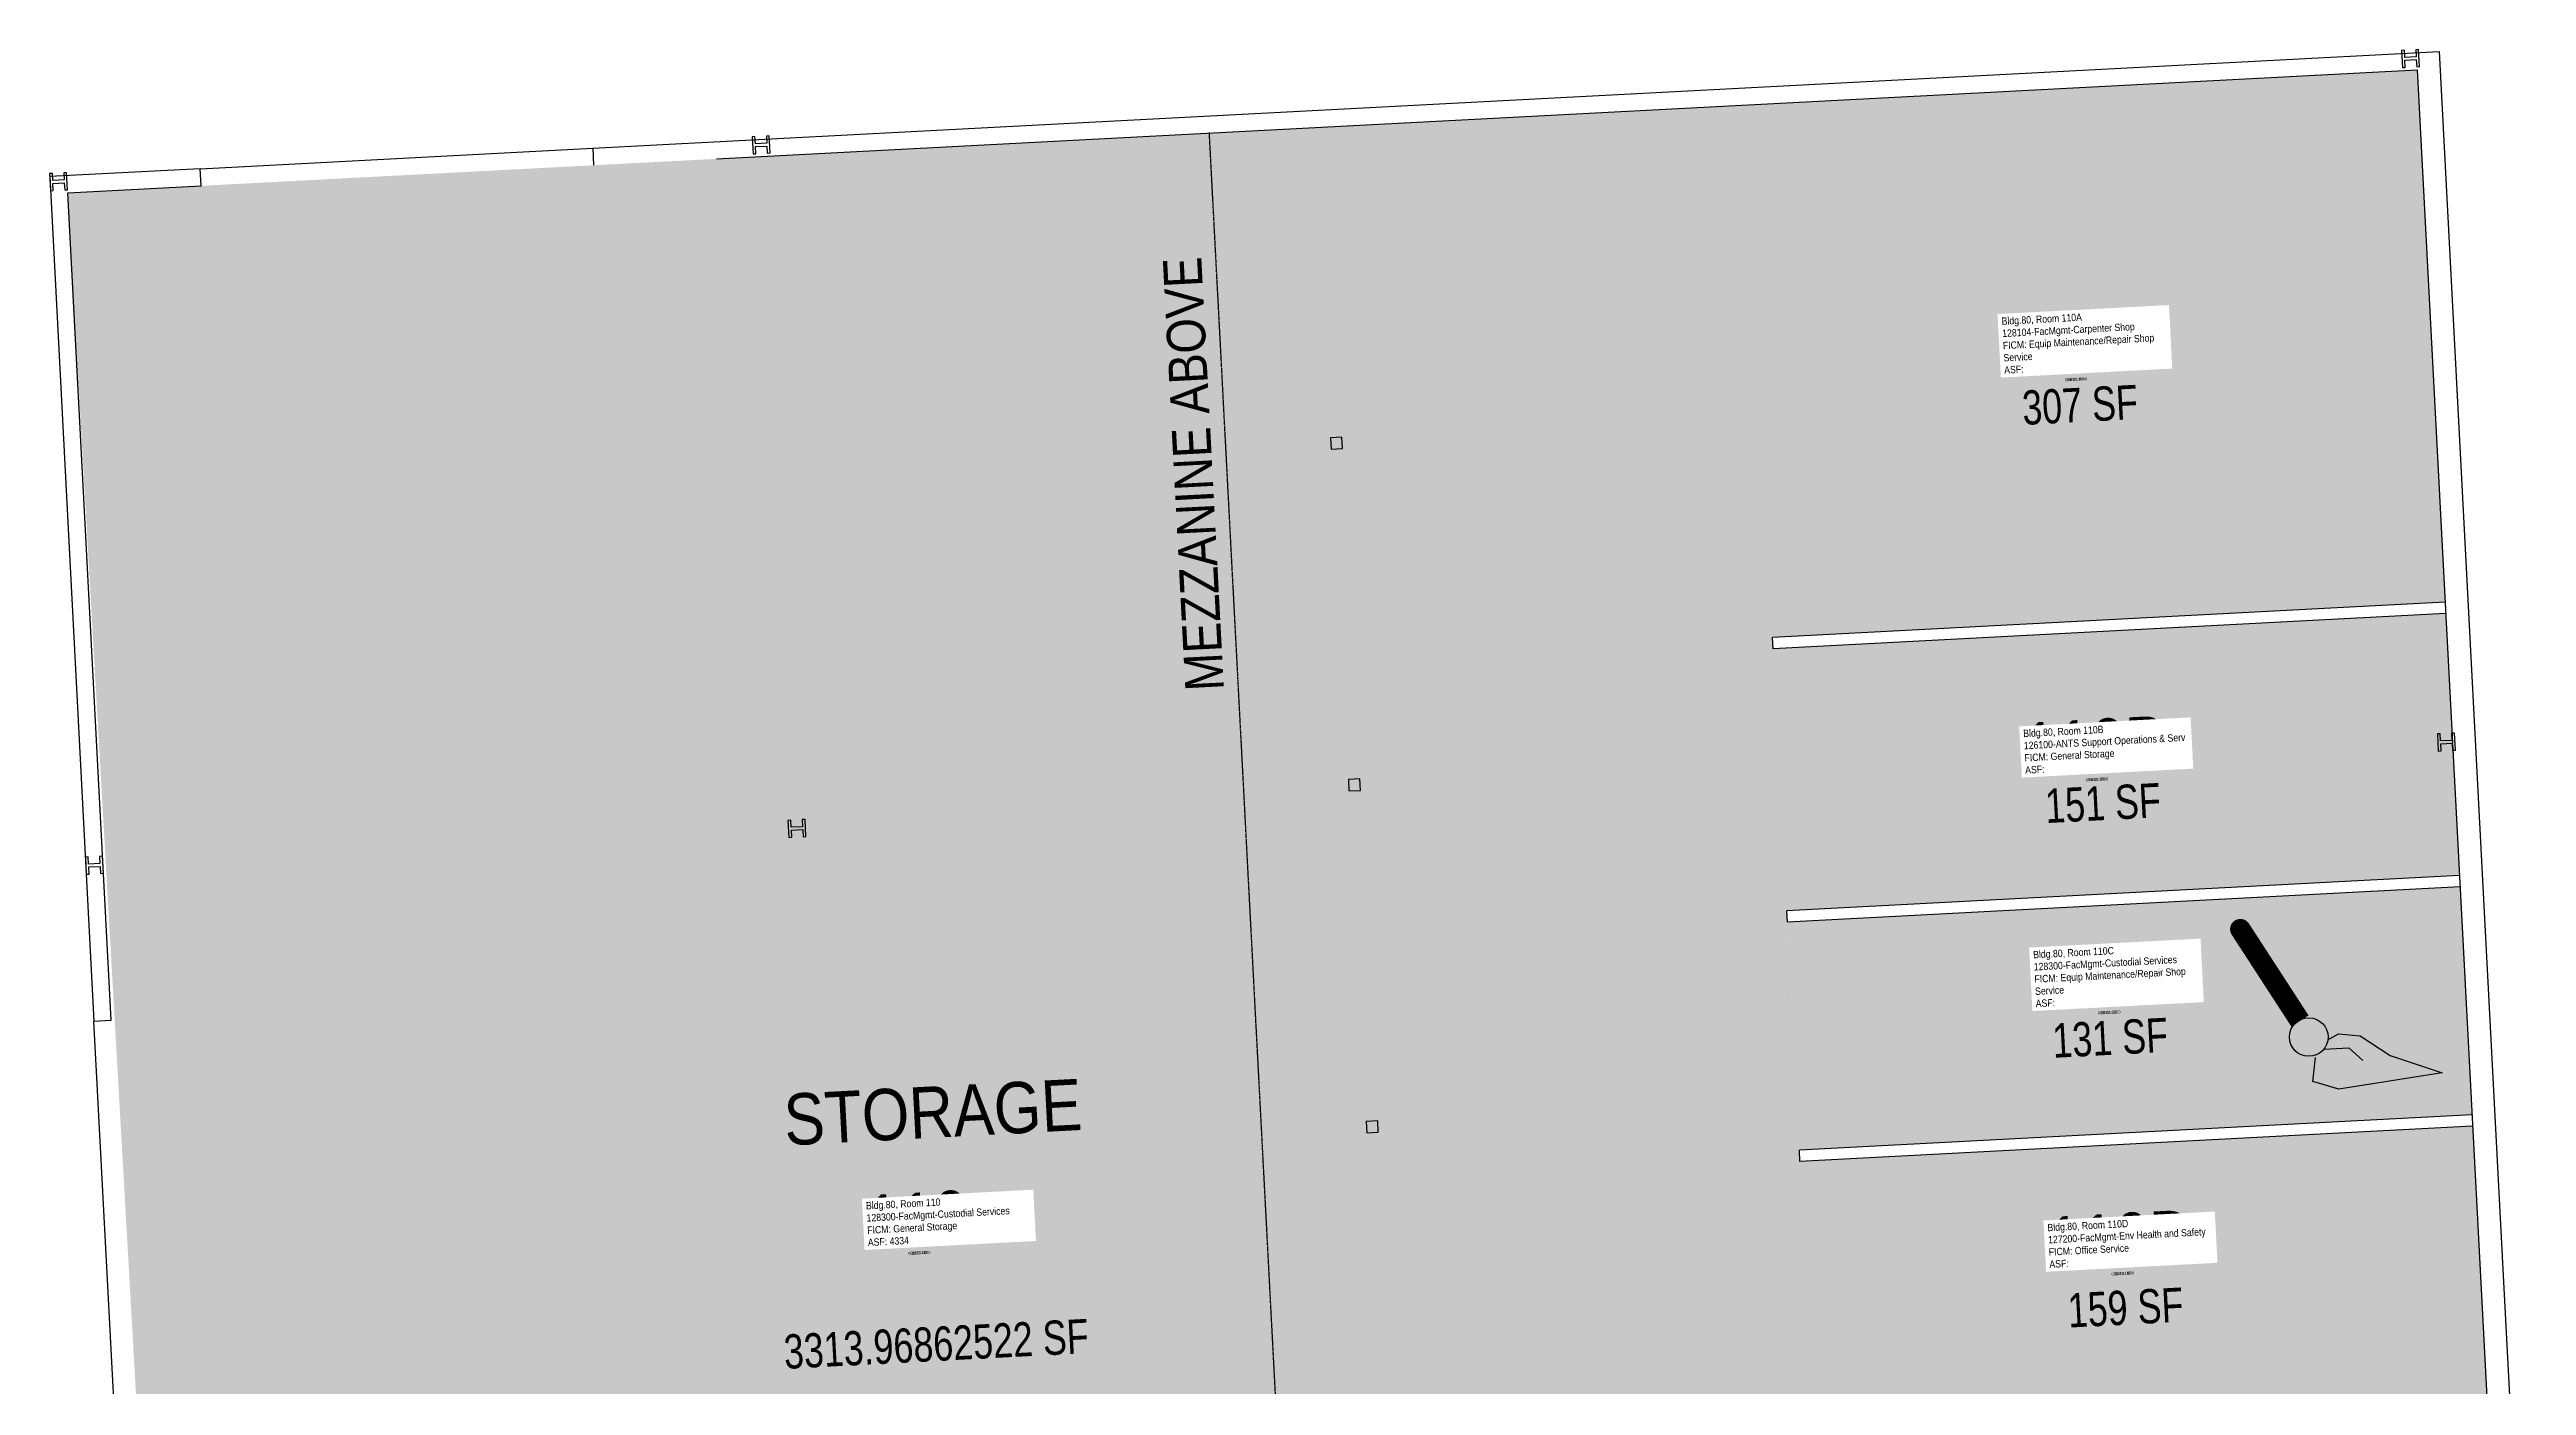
# Model space of a CAD drawing. Header units: inches. Extents: x 69213556 to 69214481, y 27686969 to 27688210.
# Drawn here: x 69213556 to 69214424, y 27687742 to 27688210 of the extents above; entities that cross this region are included whole.
import ezdxf
from ezdxf.enums import TextEntityAlignment as Align

# ---------------------------------------------------------------- set-up
doc = ezdxf.new("R2010")
doc.units = ezdxf.units.IN
doc.header["$MEASUREMENT"] = 0
doc.linetypes.add('DASHED2', pattern=[0.375, 0.25, -0.125])
doc.layers.get('0').update_dxf_attribs({"linetype": 'CONTINUOUS'})
for name, color, linetype in [('A-COLS', 5, 'CONTINUOUS'), ('A-DOOR', 2, 'CONTINUOUS'), ('A-FLOR', 3, 'CONTINUOUS'), ('A-IDEN-ICON', 4, 'CONTINUOUS'), ('A-IDEN-RNUM', 7, 'CONTINUOUS'), ('A-IDEN-SNUM', 4, 'CONTINUOUS'), ('A-IDEN-TEXT', 4, 'CONTINUOUS'), ('A-IDEN-VNUM', 4, 'CONTINUOUS'), ('A-WALL', 5, 'CONTINUOUS'), ('AREA-TEXT', 3, 'CONTINUOUS'), ('Rooms-Category-Color', 7, 'CONTINUOUS'), ('Rooms-College-Color', 7, 'CONTINUOUS'), ('Rooms-Department-Color', 7, 'CONTINUOUS'), ('Rooms-Division-Color', 7, 'CONTINUOUS'), ('Rooms-Information', 7, 'CONTINUOUS')]:
    doc.layers.add(name, color=color, linetype=linetype)
doc.styles.add('CP_AREA', font='arial.ttf', dxfattribs={"height": 15})
doc.styles.add('CP_ROOMSNUMBER', font='arial.ttf', dxfattribs={"height": 1})
doc.styles.add('CP_ROOMVNUMBER', font='arial.ttf', dxfattribs={"width": 0.85, "height": 0.075})

# ---------------------------------------------------------------- blocks, each defined once
blk = doc.blocks.new('CPCUST')
for p, q in [((0.0297, -0.0341), (0.0376, -0.0302)), ((0.0376, -0.0302), (0.0533, -0.0324)), ((0.0533, -0.0324), (0.0745, -0.0479)), ((0.0171, -0.0639), (0.02, -0.0466)), ((0.0262, -0.0408), (0.0446, -0.0406)), ((0.0446, -0.0406), (0.0543, -0.0505)), ((0.0745, -0.0479), (0.1117, -0.0625)), ((0.0358, -0.0705), (0.0171, -0.0639)), ((0.1117, -0.0625), (0.0358, -0.0705))]:
    blk.add_line(p, q)
at = {"const_width": 0.015}
blk.add_lwpolyline([(-0.03, 0.05), (0.01, -0.0193)], dxfattribs=at)
at = {"const_width": 0.0075}
blk.add_lwpolyline([(-0.0332, 0.0481, 1), (-0.0268, 0.0519, 1)], format="xyb", close=True, dxfattribs=at)
blk.add_circle((0.0158, -0.0313), 0.0141)

msp = doc.modelspace()

# ---------------------------------------------------------------- hatches: boundary and pattern name
at = {"layer": 'Rooms-Category-Color', "true_color": 0xe3c5e1}
for points in [[(69214160.14, 27688004.35), (69214395.93, 27688016.7), (69214386.15, 27688203.38), (69214150.37, 27688191.03)], [(69213613.68, 27687259.74), (69213847.33, 27687271.98), (69213846.32, 27687291.22), (69214044.86, 27687301.62), (69214027.02, 27687642.27), (69214178.7, 27687650.21), (69214273.53, 27687655.04), (69214269.87, 27687724.93), (69214175.04, 27687719.97), (69214160.14, 27688004.35), (69214160.45, 27687998.6), (69214150.37, 27688191.03), (69213562.51, 27688160.24)], [(69214400.95, 27687920.83), (69214165.17, 27687908.48), (69214160.35, 27688000.35), (69214396.14, 27688012.7)], [(69214169.56, 27687824.59), (69214405.34, 27687836.95), (69214401.16, 27687916.84), (69214165.38, 27687904.49)]]:
    msp.add_hatch(color=254, dxfattribs=at).paths.add_polyline_path(points)
at = {"layer": 'Rooms-Category-Color', "true_color": 0xfa9ba3}
msp.add_hatch(color=241, dxfattribs=at).paths.add_polyline_path([(69214174.83, 27687723.96), (69214410.61, 27687736.31), (69214405.55, 27687832.95), (69214169.77, 27687820.6)])
at = {"layer": 'Rooms-College-Color', "true_color": 0xadadad}
for points in [[(69214160.14, 27688004.35), (69214395.93, 27688016.7), (69214386.15, 27688203.38), (69214150.37, 27688191.03)], [(69213613.68, 27687259.74), (69213847.33, 27687271.98), (69213846.32, 27687291.22), (69214044.86, 27687301.62), (69214027.02, 27687642.27), (69214178.7, 27687650.21), (69214273.53, 27687655.04), (69214269.87, 27687724.93), (69214175.04, 27687719.97), (69214160.14, 27688004.35), (69214160.45, 27687998.6), (69214150.37, 27688191.03), (69213562.51, 27688160.24)], [(69214400.95, 27687920.83), (69214165.17, 27687908.48), (69214160.35, 27688000.35), (69214396.14, 27688012.7)], [(69214169.56, 27687824.59), (69214405.34, 27687836.95), (69214401.16, 27687916.84), (69214165.38, 27687904.49)], [(69214174.83, 27687723.96), (69214410.61, 27687736.31), (69214405.55, 27687832.95), (69214169.77, 27687820.6)]]:
    msp.add_hatch(color=253, dxfattribs=at).paths.add_polyline_path(points)
at = {"layer": 'Rooms-Department-Color', "true_color": 0x80bc67}
for points in [[(69214160.14, 27688004.35), (69214395.93, 27688016.7), (69214386.15, 27688203.38), (69214150.37, 27688191.03)], [(69213613.68, 27687259.74), (69213847.33, 27687271.98), (69213846.32, 27687291.22), (69214044.86, 27687301.62), (69214027.02, 27687642.27), (69214178.7, 27687650.21), (69214273.53, 27687655.04), (69214269.87, 27687724.93), (69214175.04, 27687719.97), (69214160.14, 27688004.35), (69214160.45, 27687998.6), (69214150.37, 27688191.03), (69213562.51, 27688160.24)], [(69214400.95, 27687920.83), (69214165.17, 27687908.48), (69214160.35, 27688000.35), (69214396.14, 27688012.7)], [(69214169.56, 27687824.59), (69214405.34, 27687836.95), (69214401.16, 27687916.84), (69214165.38, 27687904.49)], [(69214174.83, 27687723.96), (69214410.61, 27687736.31), (69214405.55, 27687832.95), (69214169.77, 27687820.6)]]:
    msp.add_hatch(color=83, dxfattribs=at).paths.add_polyline_path(points)
at = {"layer": 'Rooms-Division-Color', "true_color": 0x80bc67}
for points in [[(69214160.14, 27688004.35), (69214395.93, 27688016.7), (69214386.15, 27688203.38), (69214150.37, 27688191.03)], [(69213613.68, 27687259.74), (69213847.33, 27687271.98), (69213846.32, 27687291.22), (69214044.86, 27687301.62), (69214027.02, 27687642.27), (69214178.7, 27687650.21), (69214273.53, 27687655.04), (69214269.87, 27687724.93), (69214175.04, 27687719.97), (69214160.14, 27688004.35), (69214160.45, 27687998.6), (69214150.37, 27688191.03), (69213562.51, 27688160.24)], [(69214400.95, 27687920.83), (69214165.17, 27687908.48), (69214160.35, 27688000.35), (69214396.14, 27688012.7)], [(69214169.56, 27687824.59), (69214405.34, 27687836.95), (69214401.16, 27687916.84), (69214165.38, 27687904.49)], [(69214174.83, 27687723.96), (69214410.61, 27687736.31), (69214405.55, 27687832.95), (69214169.77, 27687820.6)]]:
    msp.add_hatch(color=83, dxfattribs=at).paths.add_polyline_path(points)

# ---------------------------------------------------------------- linework, layer by layer
at = {"layer": 'A-COLS'}
for points in [[(69214380.98, 27688204.17), (69214381.97, 27688204.23), (69214381.84, 27688206.72), (69214385.84, 27688206.93), (69214385.97, 27688204.44), (69214386.97, 27688204.49), (69214386.65, 27688210.48), (69214385.65, 27688210.43), (69214385.79, 27688207.93), (69214381.79, 27688207.72), (69214381.66, 27688210.22), (69214380.66, 27688210.17)], [(69213802.77, 27688173.89), (69213803.77, 27688173.94), (69213803.64, 27688176.43), (69213807.63, 27688176.64), (69213807.76, 27688174.15), (69213808.76, 27688174.2), (69213808.45, 27688180.19), (69213807.45, 27688180.14), (69213807.58, 27688177.64), (69213803.58, 27688177.43), (69213803.45, 27688179.93), (69213802.45, 27688179.88)], [(69213556.46, 27688160.98), (69213557.46, 27688161.04), (69213557.33, 27688163.53), (69213561.32, 27688163.74), (69213561.45, 27688161.25), (69213562.45, 27688161.3), (69213562.14, 27688167.29), (69213561.14, 27688167.24), (69213561.27, 27688164.74), (69213557.28, 27688164.53), (69213557.14, 27688167.03), (69213556.15, 27688166.98)], [(69214005.4, 27688070.34), (69214009.39, 27688070.55), (69214009.18, 27688074.55), (69214005.19, 27688074.34)], [(69214393.53, 27687964.5), (69214394.53, 27687964.55), (69214394.4, 27687967.05), (69214398.39, 27687967.26), (69214398.52, 27687964.76), (69214399.52, 27687964.82), (69214399.21, 27687970.81), (69214398.21, 27687970.76), (69214398.34, 27687968.26), (69214394.35, 27687968.05), (69214394.21, 27687970.55), (69214393.22, 27687970.49)], [(69214011.68, 27687950.51), (69214015.67, 27687950.72), (69214015.46, 27687954.71), (69214011.47, 27687954.5)], [(69213815.32, 27687934.21), (69213816.32, 27687934.27), (69213816.19, 27687936.76), (69213820.19, 27687936.97), (69213820.32, 27687934.48), (69213821.31, 27687934.53), (69213821, 27687940.52), (69213820, 27687940.47), (69213820.13, 27687937.97), (69213816.14, 27687937.76), (69213816.01, 27687940.26), (69213815.01, 27687940.21)], [(69213569.01, 27687921.31), (69213570.01, 27687921.36), (69213569.88, 27687923.86), (69213573.88, 27687924.07), (69213574.01, 27687921.57), (69213575.01, 27687921.63), (69213574.69, 27687927.62), (69213573.69, 27687927.57), (69213573.82, 27687925.07), (69213569.83, 27687924.86), (69213569.7, 27687927.36), (69213568.7, 27687927.3)], [(69214017.95, 27687830.67), (69214021.95, 27687830.88), (69214021.74, 27687834.88), (69214017.74, 27687834.67)]]:
    msp.add_lwpolyline(points, close=True, dxfattribs=at)
at = {"layer": 'A-DOOR'}
for p, q in [((69213608.97, 27688168.68), (69213746.55, 27688175.89)), ((69213579.25, 27687725.99), (69213571.71, 27687869.8))]:
    msp.add_line(p, q, dxfattribs=at)
at = {"layer": 'A-FLOR', "linetype": 'DASHED2'}
msp.add_line((69214012.5, 27687231.25), (69213962.73, 27688181.35), dxfattribs=at)
at = {"layer": 'A-WALL'}
for p, q in [((69213746.55, 27688175.89), (69213746.87, 27688169.9)), ((69213608.97, 27688168.68), (69213556.2, 27688165.92)), ((69213609.28, 27688162.69), (69213608.97, 27688168.68)), ((69213556.2, 27688165.92), (69213571.71, 27687869.8)), ((69213562.51, 27688160.24), (69213609.28, 27688162.69)), ((69213577.7, 27687870.11), (69213562.51, 27688160.24)), ((69214395.93, 27688016.7), (69214160.14, 27688004.35)), ((69214396.14, 27688012.7), (69214160.35, 27688000.35)), ((69214160.35, 27688000.35), (69214160.14, 27688004.35)), ((69214400.95, 27687920.83), (69214165.17, 27687908.48)), ((69214401.16, 27687916.84), (69214165.38, 27687904.49)), ((69214165.38, 27687904.49), (69214165.17, 27687908.48)), ((69213571.71, 27687869.8), (69213577.7, 27687870.11)), ((69214405.34, 27687836.95), (69214169.56, 27687824.59)), ((69214405.55, 27687832.95), (69214169.77, 27687820.6)), ((69214169.77, 27687820.6), (69214169.56, 27687824.59))]:
    msp.add_line(p, q, dxfattribs=at)
for points in [[(69213746.55, 27688175.89), (69214393.82, 27688209.79), (69214416.42, 27687778.44), (69214424.45, 27687625.13), (69214414.46, 27687624.61), (69214412.7, 27687658.32), (69214175.07, 27687645.88), (69214181.14, 27687529.9)], [(69213789.97, 27688172.16), (69214386.15, 27688203.38), (69214408.43, 27687778.03), (69214414.48, 27687662.42), (69214158.66, 27687649.02)]]:
    msp.add_lwpolyline(points, dxfattribs=at)

# ---------------------------------------------------------------- block references
at = {"layer": 'A-IDEN-ICON', "xscale": 480.0000000000001, "yscale": 480.0000000000001, "zscale": 480.0000000000001, "rotation": 2.998516918100709}
msp.add_blockref('CPCUST', (69214339.78, 27687878.84), dxfattribs=at)

# ---------------------------------------------------------------- texts
at = {"layer": 'A-IDEN-RNUM', "style": 'CP_ROOMSNUMBER'}
for s, p in [('0110-A0', (69214266.53, 27688094.84)), ('0110-B0', (69214273.88, 27687954.58)), ('0110-C0', (69214278.16, 27687872.86)), ('0110-00', (69213861.06, 27687788.58)), ('0110-D0', (69214282.95, 27687781.34))]:
    msp.add_text(s, height=1, rotation=2.99852, dxfattribs=at).set_placement(p, align=Align.MIDDLE)
at = {"layer": 'A-IDEN-SNUM', "style": 'CP_ROOMSNUMBER'}
for s, p in [('08000110A0', (69214266.53, 27688094.84)), ('08000110B0', (69214273.88, 27687954.58)), ('08000110C0', (69214278.16, 27687872.86)), ('0800011000', (69213861.06, 27687788.58)), ('08000110D0', (69214282.95, 27687781.34))]:
    msp.add_text(s, height=1, rotation=2.99852, dxfattribs=at).set_placement(p, align=Align.MIDDLE)
at = {"layer": 'A-IDEN-TEXT', "style": 'CP_ROOMVNUMBER', "width": 0.85}
for s, height, rotation, p in [('MEZZANINE ABOVE', 13.5, 92.99852, (69213957.11, 27688061.62)), ('STORAGE', 18, 2.99852, (69213865.8, 27687837.93))]:
    msp.add_text(s, height=height, rotation=rotation, dxfattribs=at).set_placement(p, align=Align.MIDDLE)
at = {"layer": 'A-IDEN-VNUM', "style": 'CP_ROOMVNUMBER', "width": 0.85}
for s, p in [('110A', (69214265.89, 27688106.96)), ('110B', (69214273.24, 27687966.69)), ('110C', (69214277.52, 27687884.97)), ('110', (69213860.43, 27687800.69)), ('110D', (69214282.32, 27687793.45))]:
    msp.add_text(s, height=18, rotation=2.99852, dxfattribs=at).set_placement(p, align=Align.MIDDLE)
at = {"layer": 'AREA-TEXT', "style": 'CP_AREA', "width": 0.75}
for s, p in [('307 SF', (69214267.93, 27688085.9)), ('151 SF', (69214275.98, 27687946.29)), ('131 SF', (69214278.49, 27687863.98)), ('159 SF', (69214283.9, 27687769.4)), ('3313.96862522 SF', (69213866.96, 27687756.65))]:
    msp.add_text(s, height=12, rotation=2.99852, dxfattribs=at).set_placement(p, align=Align.MIDDLE_CENTER)

# ---------------------------------------------------------------- next in the draw order: texts
at = {"layer": 'Rooms-Information', "width": 57.6, "attachment_point": 7, "rotation": 2.99852, "style": 'CP_ROOMVNUMBER', "bg_fill": 3, "box_fill_scale": 1.5, "bg_fill_color": 256, "bg_fill_true_color": 13158600, "bg_fill_transparency": 0}
for s, insert, char_height in [('Bldg.80, Room 110A^M^J128104-FacMgmt-Carpenter Shop^M^JFICM: Equip Maintenance/Repair Shop Service^M^JASF: ', (69214241.42, 27688096.78), 2.57143), ('Bldg.80, Room 110B^M^J126100-ANTS Support Operations & Serv^M^JFICM: General Storage^M^JASF: ', (69214248.78, 27687956.51), 2.5714), ('Bldg.80, Room 110C^M^J128300-FacMgmt-Custodial Services^M^JFICM: Equip Maintenance/Repair Shop Service^M^JASF: ', (69214252.48, 27687874.65), 2.57143), ('Bldg.80, Room 110^M^J128300-FacMgmt-Custodial Services^M^JFICM: General Storage^M^JASF: 4334', (69213843.08, 27687790.89), 2.5714), ('Bldg.80, Room 110D^M^J127200-FacMgmt-Env Health and Safety^M^JFICM: Office Service^M^JASF: ', (69214257.27, 27687783.24), 2.5714)]:
    msp.add_mtext(s, dxfattribs=dict(at, insert=insert, char_height=char_height))

doc.saveas('drawing.dxf')
